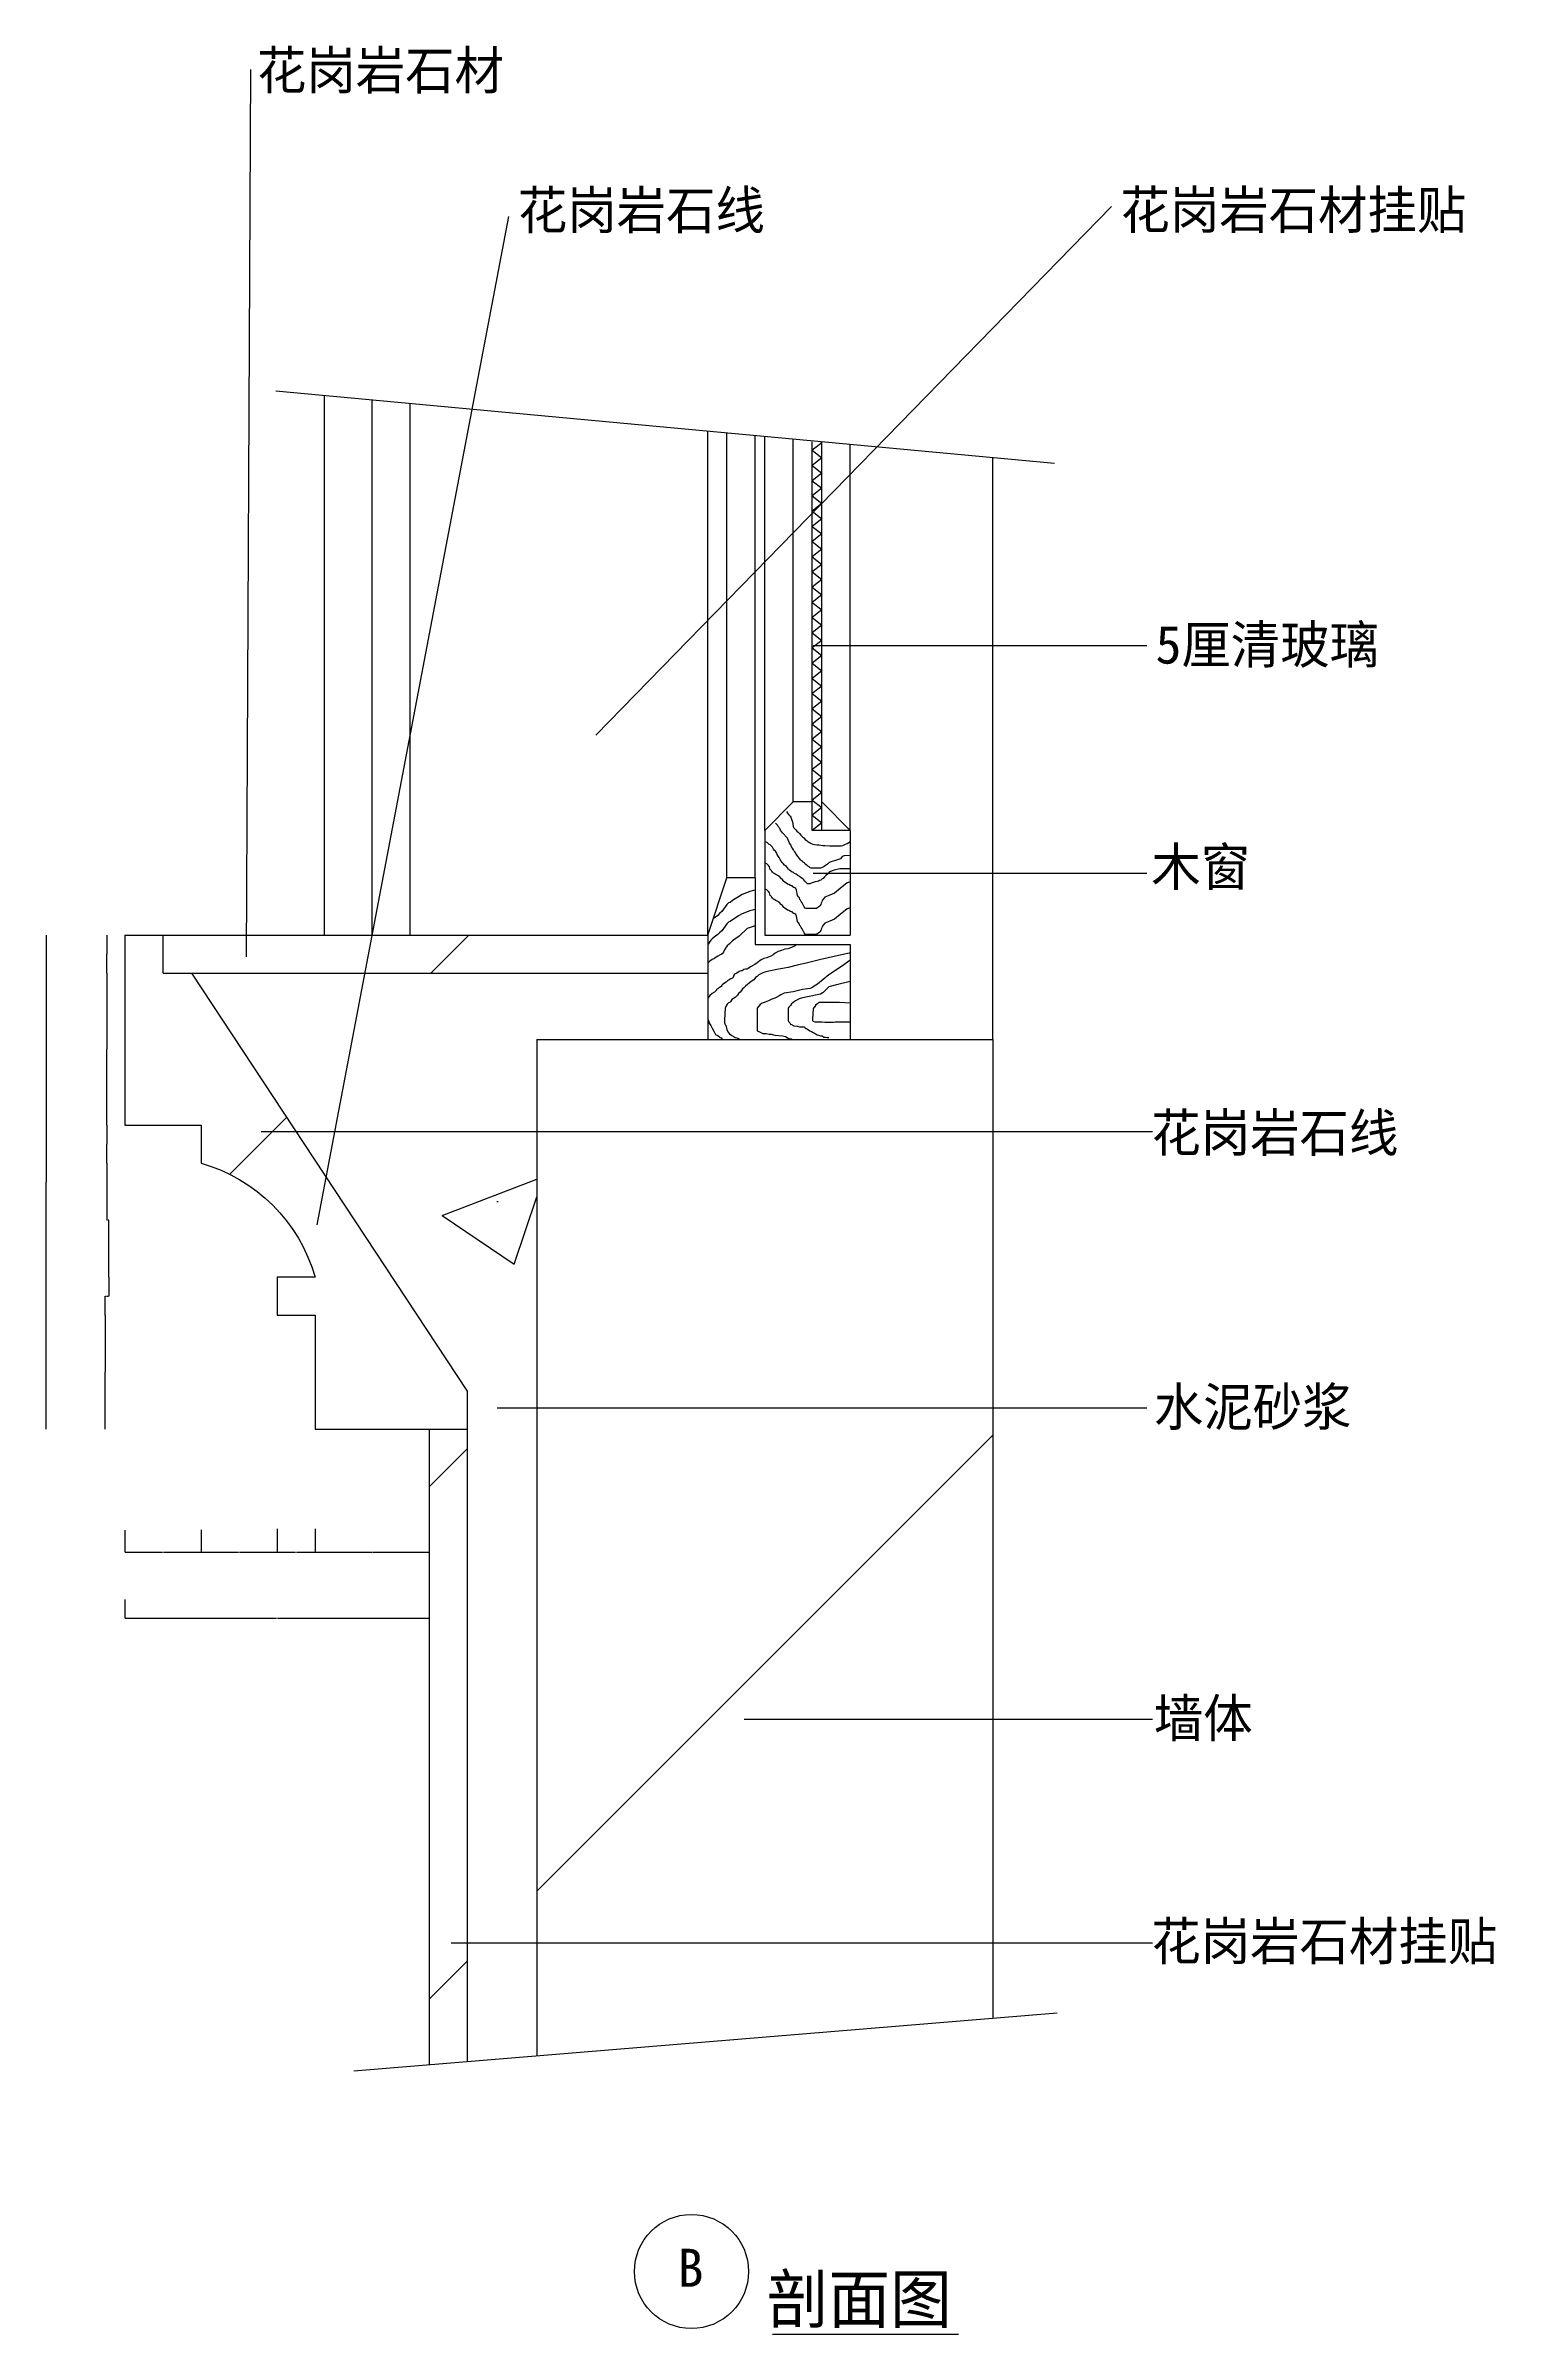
# Model space of a CAD drawing. Header units: metres. Extents: x 267 to 9003, y 394 to 11460.
# Drawn here: x 267 to 4081, y 394 to 6414 of the extents above; entities that cross this region are included whole.
import ezdxf

# ---------------------------------------------------------------- set-up
doc = ezdxf.new("R2010")
doc.units = ezdxf.units.M
for name, color, linetype in [('2', 2, 'Continuous'), ('3', 3, 'Continuous'), ('4', 4, 'Continuous'), ('7', 7, 'Continuous'), ('BH', 3, 'Continuous'), ('DIM', 3, 'Continuous'), ('TEXT', 3, 'Continuous')]:
    doc.layers.add(name, color=color, linetype=linetype)
doc.dimstyles.get("Standard").update_dxf_attribs({"dimtxt": 2.5, "dimasz": 2.5, "dimexe": 1.25, "dimexo": 0.625, "dimtad": 1, "dimcen": 2.5, "dimazin": 3, "dimtfac": 1, "dimtmove": 0, "dimatfit": 3})

# ---------------------------------------------------------------- blocks, each defined once
blk = doc.blocks.new('BH2')
at = {"layer": 'BH'}
blk.add_lwpolyline([(0, 32), (5, 28), (0, 24), (5, 20), (0, 16), (5, 12), (0, 8), (5, 4), (0, 0)], dxfattribs=at)
blk = doc.blocks.new('*D5')
for p, q in [((875.64, 2512.25), (875.64, 2451.25)), ((975.64, 2512.25), (975.64, 2451.25)), ((875.89, 2451.25), (924.64, 2451.25)), ((926.64, 2451.25), (975.39, 2451.25))]:
    blk.add_line(p, q)
at = {"layer": 'Defpoints'}
for p in [(875.64, 2512.25), (975.64, 2512.25), (875.64, 2451.25)]:
    blk.add_point(p, dxfattribs=at)
at = {"layer": 'DIM', "insert": (925.64, 2451.25), "char_height": 1, "attachment_point": 5}
blk.add_mtext('20', dxfattribs=at)
blk = doc.blocks.new('*D6')
for p, q in [((475.64, 2326.25), (475.64, 2277.46)), ((1275.64, 2326.25), (1275.64, 2277.46)), ((475.89, 2277.46), (874.14, 2277.46)), ((877.14, 2277.46), (1275.39, 2277.46))]:
    blk.add_line(p, q)
at = {"layer": 'Defpoints'}
for p in [(475.64, 2326.25), (1275.64, 2326.25), (475.64, 2277.46)]:
    blk.add_point(p, dxfattribs=at)
at = {"layer": 'DIM', "insert": (875.64, 2277.46), "char_height": 1, "attachment_point": 5}
blk.add_mtext('160', dxfattribs=at)
blk = doc.blocks.new('*D7')
for p, q in [((423.11, 3074.5), (423.11, 2924.5)), ((422.86, 2924.5), (422.61, 2924.5)), ((423.11, 2774.5), (423.11, 2924.5)), ((423.11, 2924.5), (423.11, 2924.5)), ((423.36, 2924.5), (423.61, 2924.5))]:
    blk.add_line(p, q)
at = {"layer": 'Defpoints'}
for p in [(423.11, 3074.5), (423.11, 2924.5), (423.11, 2774.5)]:
    blk.add_point(p, dxfattribs=at)
at = {"layer": 'DIM', "insert": (423.11, 2925.625), "char_height": 1, "attachment_point": 5}
blk.add_mtext('60', dxfattribs=at)
blk = doc.blocks.new('*D8')
for p, q in [((268.3, 4074.5), (268.3, 3424.5)), ((268.05, 3424.5), (267.8, 3424.5)), ((268.3, 2774.5), (268.3, 3424.5)), ((268.3, 3424.5), (268.3, 3424.5)), ((268.55, 3424.5), (268.8, 3424.5))]:
    blk.add_line(p, q)
at = {"layer": 'Defpoints'}
for p in [(268.3, 4074.5), (268.3, 3424.5), (268.3, 2774.5)]:
    blk.add_point(p, dxfattribs=at)
at = {"layer": 'DIM', "insert": (268.3, 3425.625), "char_height": 1, "attachment_point": 5}
blk.add_mtext('260', dxfattribs=at)
blk = doc.blocks.new('*D9')
for p, q in [((475.64, 2509.11), (475.64, 2451.25)), ((675.64, 2509.6), (675.64, 2451.25)), ((475.89, 2451.25), (574.64, 2451.25)), ((576.64, 2451.25), (675.39, 2451.25))]:
    blk.add_line(p, q)
at = {"layer": 'Defpoints'}
for p in [(475.64, 2509.11), (675.64, 2509.6), (475.64, 2451.25)]:
    blk.add_point(p, dxfattribs=at)
at = {"layer": 'DIM', "insert": (575.64, 2451.25), "char_height": 1, "attachment_point": 5}
blk.add_mtext('40', dxfattribs=at)
blk = doc.blocks.new('*D10')
for p, q in [((675.64, 2509.6), (675.64, 2451.25)), ((875.64, 2512.25), (875.64, 2451.25)), ((675.89, 2451.25), (774.64, 2451.25)), ((776.64, 2451.25), (875.39, 2451.25))]:
    blk.add_line(p, q)
at = {"layer": 'Defpoints'}
for p in [(675.64, 2509.6), (875.64, 2512.25), (675.64, 2451.25)]:
    blk.add_point(p, dxfattribs=at)
at = {"layer": 'DIM', "insert": (775.64, 2451.25), "char_height": 1, "attachment_point": 5}
blk.add_mtext('40', dxfattribs=at)
blk = doc.blocks.new('*D11')
for p, q in [((427.91, 3574.5), (427.91, 3524.5)), ((427.66, 3524.5), (427.41, 3524.5)), ((427.91, 3474.5), (427.91, 3524.5)), ((427.91, 3524.5), (427.91, 3524.5)), ((428.16, 3524.5), (428.41, 3524.5))]:
    blk.add_line(p, q)
at = {"layer": 'Defpoints'}
for p in [(427.91, 3574.5), (427.91, 3524.5), (427.91, 3474.5)]:
    blk.add_point(p, dxfattribs=at)
at = {"layer": 'DIM', "insert": (427.91, 3525.625), "char_height": 1, "attachment_point": 5}
blk.add_mtext('20', dxfattribs=at)
blk = doc.blocks.new('*D12')
for p, q in [((427.91, 3974.5), (427.91, 3774.5)), ((427.66, 3774.5), (427.41, 3774.5)), ((427.91, 3574.5), (427.91, 3774.5)), ((427.91, 3774.5), (427.91, 3774.5)), ((428.16, 3774.5), (428.41, 3774.5))]:
    blk.add_line(p, q)
at = {"layer": 'Defpoints'}
for p in [(427.91, 3974.5), (427.91, 3774.5), (427.91, 3574.5)]:
    blk.add_point(p, dxfattribs=at)
at = {"layer": 'DIM', "insert": (427.91, 3775.625), "char_height": 1, "attachment_point": 5}
blk.add_mtext('80', dxfattribs=at)
blk = doc.blocks.new('*D13')
for p, q in [((432.71, 3174.5), (432.71, 3124.5)), ((423.11, 3074.5), (423.11, 3124.5)), ((423.36, 3124.5), (426.91, 3124.5)), ((428.91, 3124.5), (432.46, 3124.5))]:
    blk.add_line(p, q)
at = {"layer": 'Defpoints'}
for p in [(432.71, 3174.5), (423.11, 3124.5), (423.11, 3074.5)]:
    blk.add_point(p, dxfattribs=at)
at = {"layer": 'DIM', "insert": (427.91, 3124.5), "char_height": 1, "attachment_point": 5}
blk.add_mtext('20', dxfattribs=at)
blk = doc.blocks.new('*D14')
for p, q in [((427.91, 3474.5), (427.91, 3324.5)), ((429.31, 3324.5), (427.66, 3324.5)), ((432.96, 3324.5), (431.31, 3324.5)), ((432.71, 3174.5), (432.71, 3324.5))]:
    blk.add_line(p, q)
at = {"layer": 'Defpoints'}
for p in [(427.91, 3474.5), (432.71, 3324.5), (432.71, 3174.5)]:
    blk.add_point(p, dxfattribs=at)
at = {"layer": 'DIM', "insert": (430.31, 3324.5), "char_height": 1, "attachment_point": 5}
blk.add_mtext('60', dxfattribs=at)
blk = doc.blocks.new('*D15')
for p, q in [((427.91, 4074.5), (427.91, 4024.5)), ((427.66, 4024.5), (427.41, 4024.5)), ((427.91, 3974.5), (427.91, 4024.5)), ((427.91, 4024.5), (427.91, 4024.5)), ((428.16, 4024.5), (428.41, 4024.5))]:
    blk.add_line(p, q)
at = {"layer": 'Defpoints'}
for p in [(427.91, 4074.5), (427.91, 4024.5), (427.91, 3974.5)]:
    blk.add_point(p, dxfattribs=at)
at = {"layer": 'DIM', "insert": (427.91, 4025.625), "char_height": 1, "attachment_point": 5}
blk.add_mtext('20', dxfattribs=at)
blk = doc.blocks.new('*D35')
for p, q in [((975.64, 2512.25), (975.64, 2451.25)), ((1275.64, 2496.6), (1275.64, 2451.25)), ((975.89, 2451.25), (1124.64, 2451.25)), ((1126.64, 2451.25), (1275.39, 2451.25))]:
    blk.add_line(p, q)
at = {"layer": 'Defpoints'}
for p in [(975.64, 2512.25), (1275.64, 2496.6), (975.64, 2451.25)]:
    blk.add_point(p, dxfattribs=at)
at = {"layer": 'DIM', "insert": (1125.64, 2451.25), "char_height": 1, "attachment_point": 5}
blk.add_mtext('60', dxfattribs=at)

msp = doc.modelspace()

# ---------------------------------------------------------------- hatches: boundary and pattern name
at = {"layer": 'BH'}
h = msp.add_hatch(dxfattribs=at)
h.set_pattern_fill('ANSI33', scale=300)
h.paths.add_polyline_path([(2008.97, 3974.5), (2008.97, 4074.5), (575.64, 4074.5), (575.64, 3974.5)])
h.paths.add_polyline_path([(650.64, 3974.5), (575.64, 3974.5), (575.64, 4074.5), (475.64, 4074.5), (475.64, 3574.5), (675.64, 3574.5), (675.64, 3474.5, -0.26), (975.64, 3174.5), (875.64, 3174.5), (875.64, 3074.5), (975.64, 3074.5), (975.64, 2774.5), (1375.64, 2774.5), (1375.64, 2874.5)])
h.paths.add_polyline_path([(1275.64, 1102.3), (1375.64, 1110.56), (1375.64, 2774.5), (1275.64, 2774.5)])
h = msp.add_hatch(dxfattribs=at)
h.set_pattern_fill('AR-CONC', scale=15)
h.paths.add_polyline_path([(1558.97, 3799.5), (2008.97, 3799.5), (2008.97, 3974.5), (650.64, 3974.5), (1375.64, 2874.5), (1375.64, 1110.56), (1558.97, 1125.7)])
h = msp.add_hatch(dxfattribs=at)
h.set_pattern_fill('ANSI31', scale=1500)
h.paths.add_polyline_path([(1558.97, 1125.7), (2758.97, 1224.83), (2758.97, 3799.5), (1558.97, 3799.5)])

# ---------------------------------------------------------------- linework, layer by layer
at = {"layer": '2'}
for p, q in [((1558.97, 3799.5), (1558.97, 1125.7)), ((1558.97, 3799.5), (2758.97, 3799.5)), ((2758.97, 3799.5), (2758.97, 1224.83))]:
    msp.add_line(p, q, dxfattribs=at)
at = {"layer": '3'}
for p, q in [((2921.26, 5314.38), (872.37, 5505.17)), ((2058.97, 4224.5), (2058.97, 5394.67)), ((2233.97, 4424.5), (2233.97, 5378.38)), ((2927.74, 1238.77), (1077.55, 1085.93))]:
    msp.add_line(p, q, dxfattribs=at)
at = {"layer": '4'}
for p, q in [((2758.97, 3799.5), (2758.97, 5329.49)), ((2233.97, 4424.5), (2158.97, 4349.5)), ((2283.97, 4424.5), (2233.97, 4424.5)), ((2308.97, 4424.5), (2383.97, 4349.5)), ((2158.97, 4349.5), (2158.97, 4074.5)), ((2383.97, 4349.5), (2283.97, 4349.5)), ((2383.97, 4349.5), (2383.97, 4074.5)), ((2008.97, 4074.5), (2058.97, 4224.5)), ((2133.97, 4224.5), (2058.97, 4224.5)), ((2133.97, 4224.5), (2133.97, 4049.5)), ((475.64, 4074.5), (2008.97, 4074.5)), ((575.64, 3974.5), (575.64, 4074.5)), ((2008.97, 4074.5), (2008.97, 3799.5)), ((2133.97, 4049.5), (2383.97, 4049.5)), ((2158.97, 4074.5), (2383.97, 4074.5)), ((2383.97, 4049.5), (2383.97, 3799.5)), ((575.64, 3974.5), (2008.97, 3974.5)), ((650.64, 3974.5), (1375.64, 2874.5)), ((1375.64, 2874.5), (1375.64, 1110.56)), ((1275.64, 2774.5), (1275.64, 1102.3))]:
    msp.add_line(p, q, dxfattribs=at)
msp.add_lwpolyline([(475.64, 4074.5), (475.64, 3574.5), (675.64, 3574.5), (675.64, 3474.5, -0.26), (975.64, 3174.5), (875.64, 3174.5), (875.64, 3074.5), (975.64, 3074.5), (975.64, 2774.5), (1375.64, 2774.5)], format="xyb", dxfattribs=at)
at = {"layer": '7'}
for p, q in [((1000.64, 4074.5), (1000.64, 5493.22)), ((1125.64, 4074.5), (1125.64, 5481.58)), ((1225.64, 4074.5), (1225.64, 5472.27)), ((2008.97, 4074.5), (2008.97, 5399.33)), ((2133.97, 4224.5), (2133.97, 5387.69)), ((2158.97, 4349.5), (2158.97, 5385.36)), ((2283.97, 4349.5), (2283.97, 5371.39)), ((2308.97, 4349.5), (2308.97, 5371.39)), ((2383.97, 4349.5), (2383.97, 5364.41))]:
    msp.add_line(p, q, dxfattribs=at)
at = {"layer": 'BH'}
for p, q in [((2215.72, 4399.66), (2218.43, 4395.13)), ((2218.43, 4395.13), (2221.15, 4391.49)), ((2189.43, 4366.08), (2186.71, 4368.81)), ((2192.15, 4363.36), (2189.43, 4366.08)), ((2193.96, 4359.73), (2192.15, 4363.36)), ((2195.78, 4357.92), (2193.96, 4359.73)), ((2196.68, 4356.1), (2195.78, 4357.92)), ((2198.49, 4354.29), (2196.68, 4356.1)), ((2200.31, 4350.65), (2198.49, 4354.29)), ((2203.03, 4347.02), (2200.31, 4350.65)), ((2205.75, 4343.39), (2203.03, 4347.02)), ((2218.43, 4328.87), (2205.75, 4343.39)), ((2221.15, 4391.49), (2223.87, 4388.77)), ((2223.87, 4388.77), (2225.69, 4386.96)), ((2225.69, 4386.96), (2227.5, 4384.23)), ((2227.5, 4384.23), (2228.4, 4381.51)), ((2228.4, 4381.51), (2230.22, 4376.97)), ((2230.22, 4376.97), (2232.03, 4372.44)), ((2232.03, 4372.44), (2233.84, 4359.73)), ((2233.84, 4359.73), (2235.65, 4356.1)), ((2235.65, 4356.1), (2238.37, 4353.38)), ((2238.37, 4353.38), (2240.19, 4351.56)), ((2240.19, 4351.56), (2242.91, 4347.93)), ((2242.91, 4347.93), (2246.53, 4345.21)), ((2246.53, 4345.21), (2250.16, 4341.58)), ((2250.16, 4341.58), (2253.78, 4337.04)), ((2253.78, 4337.04), (2257.41, 4333.41)), ((2164.96, 4317.98), (2160.43, 4319.8)), ((2170.4, 4312.54), (2164.96, 4317.98)), ((2173.12, 4311.63), (2170.4, 4312.54)), ((2175.84, 4308.91), (2173.12, 4311.63)), ((2179.46, 4305.28), (2175.84, 4308.91)), ((2182.18, 4300.74), (2179.46, 4305.28)), ((2183.99, 4298.02), (2182.18, 4300.74)), ((2185.81, 4296.2), (2183.99, 4298.02)), ((2188.53, 4292.57), (2185.81, 4296.2)), ((2190.34, 4289.85), (2188.53, 4292.57)), ((2191.24, 4286.22), (2190.34, 4289.85)), ((2193.96, 4281.68), (2191.24, 4286.22)), ((2196.68, 4278.05), (2193.96, 4281.68)), ((2199.4, 4273.51), (2196.68, 4278.05)), ((2223.87, 4316.17), (2218.43, 4328.87)), ((2227.5, 4311.63), (2223.87, 4316.17)), ((2229.31, 4306.18), (2227.5, 4311.63)), ((2232.03, 4302.55), (2229.31, 4306.18)), ((2234.75, 4298.92), (2232.03, 4302.55)), ((2236.56, 4295.29), (2234.75, 4298.92)), ((2238.37, 4293.48), (2236.56, 4295.29)), ((2242, 4286.22), (2238.37, 4293.48)), ((2245.62, 4280.77), (2242, 4286.22)), ((2247.44, 4278.96), (2245.62, 4280.77)), ((2249.25, 4276.24), (2247.44, 4278.96)), ((2251.06, 4275.33), (2249.25, 4276.24)), ((2252.88, 4272.61), (2251.06, 4275.33)), ((2257.41, 4333.41), (2261.94, 4329.78)), ((2261.94, 4329.78), (2265.56, 4326.15)), ((2265.56, 4326.15), (2268.28, 4323.43)), ((2268.28, 4323.43), (2270.1, 4322.52)), ((2270.1, 4322.52), (2271.91, 4320.71)), ((2271.91, 4320.71), (2274.63, 4318.89)), ((2274.63, 4318.89), (2278.25, 4317.08)), ((2278.25, 4317.08), (2280.97, 4315.26)), ((2280.97, 4315.26), (2285.5, 4313.44)), ((2285.5, 4313.44), (2290.04, 4312.54)), ((2290.04, 4312.54), (2295.47, 4311.63)), ((2295.47, 4311.63), (2300.91, 4311.63)), ((2300.91, 4311.63), (2306.35, 4310.72)), ((2306.35, 4310.72), (2311.79, 4309.81)), ((2311.79, 4309.81), (2317.23, 4309.81)), ((2317.23, 4309.81), (2329.91, 4308.91)), ((2329.91, 4308.91), (2359.82, 4308.91)), ((2358.01, 4275.33), (2345.32, 4270.79)), ((2362.54, 4280.77), (2358.01, 4275.33)), ((2359.82, 4308.91), (2364.35, 4309.81)), ((2367.98, 4282.59), (2362.54, 4280.77)), ((2364.35, 4309.81), (2367.98, 4311.63)), ((2367.98, 4311.63), (2371.61, 4313.44)), ((2382.48, 4283.5), (2367.98, 4282.59)), ((2371.61, 4313.44), (2375.23, 4315.26)), ((2375.23, 4315.26), (2379.76, 4317.98)), ((2379.76, 4317.98), (2382.48, 4319.8)), ((2382.48, 4319.8), (2383.97, 4321.29)), ((2383.97, 4283.5), (2382.48, 4283.5)), ((2164.05, 4261.71), (2161.33, 4262.62)), ((2168.59, 4257.18), (2164.05, 4261.71)), ((2171.3, 4253.55), (2168.59, 4257.18)), ((2172.21, 4249.92), (2171.3, 4253.55)), ((2173.12, 4247.19), (2172.21, 4249.92)), ((2174.93, 4246.29), (2173.12, 4247.19)), ((2175.84, 4244.47), (2174.93, 4246.29)), ((2177.65, 4242.66), (2175.84, 4244.47)), ((2179.46, 4239.93), (2177.65, 4242.66)), ((2182.18, 4237.21), (2179.46, 4239.93)), ((2183.99, 4236.3), (2182.18, 4237.21)), ((2187.62, 4233.58), (2183.99, 4236.3)), ((2191.24, 4231.76), (2187.62, 4233.58)), ((2194.87, 4229.95), (2191.24, 4231.76)), ((2196.68, 4229.04), (2194.87, 4229.95)), ((2203.03, 4222.69), (2196.68, 4229.04)), ((2201.21, 4270.79), (2199.4, 4273.51)), ((2202.12, 4268.97), (2201.21, 4270.79)), ((2204.84, 4265.34), (2202.12, 4268.97)), ((2205.75, 4220.87), (2203.03, 4222.69)), ((2207.56, 4262.62), (2204.84, 4265.34)), ((2209.37, 4215.43), (2205.75, 4220.87)), ((2211.18, 4258.08), (2207.56, 4262.62)), ((2212.09, 4213.61), (2209.37, 4215.43)), ((2215.72, 4254.45), (2211.18, 4258.08)), ((2218.43, 4250.82), (2215.72, 4254.45)), ((2221.15, 4248.1), (2218.43, 4250.82)), ((2223.87, 4245.38), (2221.15, 4248.1)), ((2227.5, 4242.66), (2223.87, 4245.38)), ((2231.12, 4239.93), (2227.5, 4242.66)), ((2234.75, 4239.03), (2231.12, 4239.93)), ((2237.47, 4236.3), (2234.75, 4239.03)), ((2241.09, 4234.49), (2237.47, 4236.3)), ((2245.62, 4230.86), (2241.09, 4234.49)), ((2249.25, 4229.04), (2245.62, 4230.86)), ((2251.06, 4227.23), (2249.25, 4229.04)), ((2253.78, 4225.41), (2251.06, 4227.23)), ((2255.59, 4269.88), (2252.88, 4272.61)), ((2257.41, 4223.6), (2253.78, 4225.41)), ((2258.31, 4268.07), (2255.59, 4269.88)), ((2260.13, 4221.78), (2257.41, 4223.6)), ((2261.03, 4265.34), (2258.31, 4268.07)), ((2261.94, 4219.97), (2260.13, 4221.78)), ((2263.75, 4264.44), (2261.03, 4265.34)), ((2264.66, 4216.34), (2261.94, 4219.97)), ((2265.56, 4260.81), (2263.75, 4264.44)), ((2267.38, 4212.71), (2264.66, 4216.34)), ((2269.19, 4258.08), (2265.56, 4260.81)), ((2271.91, 4255.36), (2269.19, 4258.08)), ((2275.53, 4253.55), (2271.91, 4255.36)), ((2278.25, 4250.82), (2275.53, 4253.55)), ((2280.97, 4249.92), (2278.25, 4250.82)), ((2305.44, 4249.92), (2280.97, 4249.92)), ((2291.85, 4214.52), (2286.41, 4212.71)), ((2296.38, 4215.43), (2291.85, 4214.52)), ((2300, 4216.34), (2296.38, 4215.43)), ((2302.72, 4218.15), (2300, 4216.34)), ((2306.35, 4219.06), (2302.72, 4218.15)), ((2308.16, 4250.82), (2305.44, 4249.92)), ((2309.07, 4221.78), (2306.35, 4219.06)), ((2311.79, 4252.64), (2308.16, 4250.82)), ((2312.69, 4223.6), (2309.07, 4221.78)), ((2315.41, 4254.45), (2311.79, 4252.64)), ((2316.32, 4227.23), (2312.69, 4223.6)), ((2319.04, 4257.18), (2315.41, 4254.45)), ((2319.94, 4230.86), (2316.32, 4227.23)), ((2323.57, 4260.81), (2319.04, 4257.18)), ((2324.48, 4235.4), (2319.94, 4230.86)), ((2327.2, 4264.44), (2323.57, 4260.81)), ((2329.01, 4240.84), (2324.48, 4235.4)), ((2332.63, 4267.16), (2327.2, 4264.44)), ((2341.7, 4245.38), (2329.01, 4240.84)), ((2345.32, 4270.79), (2332.63, 4267.16)), ((2356.2, 4249.01), (2341.7, 4245.38)), ((2383.97, 4249.01), (2356.2, 4249.01)), ((2383.97, 4213.99), (2375.23, 4211.8)), ((2058.89, 4154.48), (2054.43, 4148.53)), ((2063.34, 4158.94), (2058.89, 4154.48)), ((2067.79, 4160.42), (2063.34, 4158.94)), ((2073.73, 4164.88), (2067.79, 4160.42)), ((2081.15, 4169.34), (2073.73, 4164.88)), ((2090.05, 4175.28), (2081.15, 4169.34)), ((2098.96, 4181.23), (2090.05, 4175.28)), ((2119.73, 4188.66), (2098.96, 4181.23)), ((2133.97, 4192.73), (2119.73, 4188.66)), ((2164.05, 4193.32), (2161.33, 4194.23)), ((2168.59, 4188.78), (2164.05, 4193.32)), ((2171.3, 4185.15), (2168.59, 4188.78)), ((2172.21, 4181.52), (2171.3, 4185.15)), ((2173.12, 4178.8), (2172.21, 4181.52)), ((2174.93, 4177.89), (2173.12, 4178.8)), ((2175.84, 4176.08), (2174.93, 4177.89)), ((2177.65, 4174.26), (2175.84, 4176.08)), ((2179.46, 4171.54), (2177.65, 4174.26)), ((2182.18, 4168.82), (2179.46, 4171.54)), ((2183.99, 4167.91), (2182.18, 4168.82)), ((2187.62, 4165.19), (2183.99, 4167.91)), ((2191.24, 4163.37), (2187.62, 4165.19)), ((2194.87, 4161.56), (2191.24, 4163.37)), ((2196.68, 4160.65), (2194.87, 4161.56)), ((2203.03, 4154.3), (2196.68, 4160.65)), ((2205.75, 4152.48), (2203.03, 4154.3)), ((2214.81, 4210.89), (2212.09, 4213.61)), ((2218.43, 4208.17), (2214.81, 4210.89)), ((2222.06, 4207.26), (2218.43, 4208.17)), ((2226.59, 4204.54), (2222.06, 4207.26)), ((2231.12, 4203.63), (2226.59, 4204.54)), ((2232.94, 4200.91), (2231.12, 4203.63)), ((2235.65, 4199.09), (2232.94, 4200.91)), ((2238.37, 4198.19), (2235.65, 4199.09)), ((2240.19, 4197.28), (2238.37, 4198.19)), ((2242, 4192.74), (2240.19, 4197.28)), ((2244.72, 4178.22), (2242, 4192.74)), ((2247.44, 4174.59), (2244.72, 4178.22)), ((2250.16, 4171.87), (2247.44, 4174.59)), ((2251.06, 4168.24), (2250.16, 4171.87)), ((2252.88, 4166.42), (2251.06, 4168.24)), ((2254.69, 4162.79), (2252.88, 4166.42)), ((2257.41, 4159.16), (2254.69, 4162.79)), ((2262.84, 4148.27), (2257.41, 4159.16)), ((2271, 4209.08), (2267.38, 4212.71)), ((2277.35, 4209.08), (2271, 4209.08)), ((2280.97, 4210.89), (2277.35, 4209.08)), ((2286.41, 4212.71), (2280.97, 4210.89)), ((2306.35, 4154.62), (2303.63, 4150.99)), ((2307.26, 4158.25), (2306.35, 4154.62)), ((2309.07, 4161.88), (2307.26, 4158.25)), ((2309.97, 4165.51), (2309.07, 4161.88)), ((2312.69, 4169.14), (2309.97, 4165.51)), ((2317.23, 4173.68), (2312.69, 4169.14)), ((2329.91, 4179.13), (2317.23, 4173.68)), ((2342.6, 4184.57), (2329.91, 4179.13)), ((2357.1, 4197.28), (2342.6, 4184.57)), ((2375.23, 4211.8), (2357.1, 4197.28)), ((2029.2, 4121.78), (2023.1, 4116.9)), ((2035.14, 4126.24), (2029.2, 4121.78)), ((2039.59, 4130.7), (2035.14, 4126.24)), ((2045.53, 4136.65), (2039.59, 4130.7)), ((2054.43, 4148.53), (2045.53, 4136.65)), ((2054.43, 4097.79), (2045.53, 4085.9)), ((2058.89, 4103.74), (2054.43, 4097.79)), ((2063.34, 4108.19), (2058.89, 4103.74)), ((2067.79, 4109.68), (2063.34, 4108.19)), ((2073.73, 4114.14), (2067.79, 4109.68)), ((2081.15, 4118.6), (2073.73, 4114.14)), ((2090.05, 4124.54), (2081.15, 4118.6)), ((2098.96, 4130.49), (2090.05, 4124.54)), ((2119.73, 4137.92), (2098.96, 4130.49)), ((2133.97, 4098.62), (2112.31, 4091.85)), ((2133.97, 4141.99), (2119.73, 4137.92)), ((2209.37, 4147.04), (2205.75, 4152.48)), ((2212.09, 4145.22), (2209.37, 4147.04)), ((2214.81, 4142.5), (2212.09, 4145.22)), ((2218.43, 4139.78), (2214.81, 4142.5)), ((2222.06, 4138.87), (2218.43, 4139.78)), ((2226.59, 4136.15), (2222.06, 4138.87)), ((2231.12, 4135.24), (2226.59, 4136.15)), ((2232.94, 4132.52), (2231.12, 4135.24)), ((2235.65, 4130.7), (2232.94, 4132.52)), ((2238.37, 4129.79), (2235.65, 4130.7)), ((2240.19, 4128.89), (2238.37, 4129.79)), ((2242, 4124.35), (2240.19, 4128.89)), ((2244.72, 4109.83), (2242, 4124.35)), ((2247.44, 4106.2), (2244.72, 4109.83)), ((2250.16, 4103.47), (2247.44, 4106.2)), ((2251.06, 4099.84), (2250.16, 4103.47)), ((2252.88, 4098.03), (2251.06, 4099.84)), ((2254.69, 4094.4), (2252.88, 4098.03)), ((2257.41, 4090.77), (2254.69, 4094.4)), ((2265.56, 4145.55), (2262.84, 4148.27)), ((2267.38, 4144.64), (2265.56, 4145.55)), ((2294.57, 4144.64), (2267.38, 4144.64)), ((2298.19, 4146.45), (2294.57, 4144.64)), ((2300.91, 4148.27), (2298.19, 4146.45)), ((2303.63, 4150.99), (2300.91, 4148.27)), ((2309.07, 4093.49), (2307.26, 4089.86)), ((2309.97, 4097.12), (2309.07, 4093.49)), ((2312.69, 4100.75), (2309.97, 4097.12)), ((2317.23, 4105.29), (2312.69, 4100.75)), ((2329.91, 4110.73), (2317.23, 4105.29)), ((2342.6, 4116.18), (2329.91, 4110.73)), ((2357.1, 4128.89), (2342.6, 4116.18)), ((2375.23, 4143.41), (2357.1, 4128.89)), ((2383.97, 4145.59), (2375.23, 4143.41)), ((2009.91, 4050.24), (2008.97, 4049.3)), ((2011.39, 4053.21), (2009.91, 4050.24)), ((2012.88, 4053.21), (2011.39, 4053.21)), ((2017.33, 4060.64), (2012.88, 4054.69)), ((2012.88, 4054.69), (2012.88, 4053.21)), ((2021.78, 4065.1), (2017.33, 4060.64)), ((2029.2, 4071.04), (2021.78, 4065.1)), ((2035.14, 4075.5), (2029.2, 4071.04)), ((2039.59, 4079.96), (2035.14, 4075.5)), ((2045.53, 4085.9), (2039.59, 4079.96)), ((2052.95, 4035.37), (2049.98, 4029.43)), ((2055.92, 4039.83), (2052.95, 4035.37)), ((2060.37, 4045.78), (2055.92, 4039.83)), ((2066.31, 4051.72), (2060.37, 4045.78)), ((2073.73, 4059.15), (2066.31, 4051.72)), ((2082.63, 4065.1), (2073.73, 4059.15)), ((2091.54, 4071.04), (2082.63, 4065.1)), ((2112.31, 4091.85), (2091.54, 4071.04)), ((2202.85, 4033.89), (2193.94, 4030.92)), ((2211.75, 4036.86), (2202.85, 4033.89)), ((2219.17, 4038.35), (2211.75, 4036.86)), ((2225.11, 4039.83), (2219.17, 4038.35)), ((2231.04, 4042.81), (2225.11, 4039.83)), ((2238.46, 4045.78), (2231.04, 4042.81)), ((2243.11, 4049.5), (2238.46, 4045.78)), ((2262.84, 4079.88), (2257.41, 4090.77)), ((2265.56, 4077.15), (2262.84, 4079.88)), ((2267.38, 4076.25), (2265.56, 4077.15)), ((2294.57, 4076.25), (2267.38, 4076.25)), ((2298.19, 4078.06), (2294.57, 4076.25)), ((2300.91, 4079.88), (2298.19, 4078.06)), ((2303.63, 4082.6), (2300.91, 4079.88)), ((2306.35, 4086.23), (2303.63, 4082.6)), ((2307.26, 4089.86), (2306.35, 4086.23)), ((2009.91, 4001.19), (2008.97, 4000.26)), ((2014.36, 4005.65), (2009.91, 4001.19)), ((2020.3, 4010.11), (2014.36, 4005.65)), ((2026.23, 4013.08), (2020.3, 4010.11)), ((2030.69, 4016.06), (2026.23, 4013.08)), ((2035.14, 4019.03), (2030.69, 4016.06)), ((2041.08, 4022), (2035.14, 4019.03)), ((2044.04, 4023.49), (2041.08, 4022)), ((2047.01, 4024.97), (2044.04, 4023.49)), ((2049.98, 4029.43), (2047.01, 4024.97)), ((2085.6, 3974.44), (2079.66, 3971.47)), ((2091.54, 3978.9), (2085.6, 3974.44)), ((2095.99, 3980.39), (2091.54, 3978.9)), ((2098.96, 3980.39), (2095.99, 3980.39)), ((2103.41, 3983.36), (2098.96, 3980.39)), ((2107.86, 3984.85), (2103.41, 3983.36)), ((2112.31, 3984.85), (2107.86, 3984.85)), ((2115.28, 3986.33), (2112.31, 3984.85)), ((2121.22, 3990.79), (2115.28, 3986.33)), ((2133.09, 3996.74), (2121.22, 3990.79)), ((2139.03, 4001.19), (2133.09, 3996.74)), ((2142, 4004.17), (2139.03, 4001.19)), ((2146.45, 4007.14), (2142, 4004.17)), ((2152.38, 3974.44), (2143.48, 3969.99)), ((2150.9, 4010.11), (2146.45, 4007.14)), ((2156.84, 4013.08), (2150.9, 4010.11)), ((2161.29, 3977.42), (2152.38, 3974.44)), ((2164.26, 4014.57), (2156.84, 4013.08)), ((2190.97, 3983.36), (2161.29, 3977.42)), ((2170.19, 4017.54), (2164.26, 4014.57)), ((2174.65, 4019.03), (2170.19, 4017.54)), ((2180.58, 4022), (2174.65, 4019.03)), ((2186.52, 4026.46), (2180.58, 4022)), ((2193.94, 4030.92), (2186.52, 4026.46)), ((2220.65, 3989.31), (2190.97, 3983.36)), ((2244.4, 3995.25), (2220.65, 3989.31)), ((2271.11, 4001.19), (2244.4, 3995.25)), ((2306.73, 4010.11), (2271.11, 4001.19)), ((2345.32, 4019.03), (2306.73, 4010.11)), ((2363.13, 3993.17), (2327.51, 3969.39)), ((2380.94, 4026.46), (2345.32, 4019.03)), ((2383.97, 4008.35), (2363.13, 3993.17)), ((2383.97, 4027.11), (2380.94, 4026.46)), ((2014.36, 3915), (2009.91, 3909.06)), ((2020.3, 3920.94), (2014.36, 3915)), ((2026.23, 3923.92), (2020.3, 3920.94)), ((2029.2, 3926.89), (2026.23, 3923.92)), ((2032.17, 3929.86), (2029.2, 3926.89)), ((2035.14, 3932.83), (2032.17, 3931.35)), ((2032.17, 3931.35), (2032.17, 3929.86)), ((2038.11, 3935.81), (2035.14, 3932.83)), ((2041.08, 3937.29), (2038.11, 3935.81)), ((2044.04, 3938.78), (2041.08, 3937.29)), ((2045.53, 3941.75), (2044.04, 3938.78)), ((2047.01, 3943.24), (2045.53, 3941.75)), ((2052.95, 3947.69), (2047.01, 3943.24)), ((2057.4, 3950.67), (2052.95, 3947.69)), ((2061.85, 3955.12), (2057.4, 3950.67)), ((2064.82, 3956.61), (2061.85, 3955.12)), ((2069.27, 3959.58), (2064.82, 3956.61)), ((2073.73, 3961.07), (2069.27, 3959.58)), ((2075.21, 3962.56), (2073.73, 3961.07)), ((2076.69, 3965.53), (2075.21, 3962.56)), ((2079.66, 3971.47), (2076.69, 3967.01)), ((2076.69, 3967.01), (2076.69, 3965.53)), ((2087.08, 3916.49), (2081.15, 3910.54)), ((2090.05, 3920.94), (2087.08, 3916.49)), ((2094.5, 3923.92), (2090.05, 3920.94)), ((2097.47, 3928.37), (2094.5, 3923.92)), ((2100.44, 3932.83), (2097.47, 3928.37)), ((2103.41, 3935.81), (2100.44, 3932.83)), ((2107.86, 3940.26), (2103.41, 3935.81)), ((2122.7, 3952.15), (2107.86, 3940.26)), ((2130.12, 3956.61), (2122.7, 3952.15)), ((2134.58, 3962.56), (2130.12, 3956.61)), ((2139.03, 3965.53), (2134.58, 3962.56)), ((2143.48, 3969.99), (2139.03, 3965.53)), ((2196.91, 3914.41), (2190.97, 3911.43)), ((2201.36, 3917.38), (2196.91, 3914.41)), ((2210.27, 3921.84), (2201.36, 3917.38)), ((2234.01, 3924.81), (2210.27, 3921.84)), ((2257.76, 3930.75), (2234.01, 3924.81)), ((2275.57, 3912.92), (2254.79, 3908.46)), ((2278.54, 3933.73), (2257.76, 3930.75)), ((2296.34, 3917.38), (2275.57, 3912.92)), ((2282.99, 3935.21), (2278.54, 3933.73)), ((2288.92, 3939.67), (2282.99, 3935.21)), ((2297.83, 3945.61), (2288.92, 3939.67)), ((2305.25, 3918.86), (2296.34, 3917.38)), ((2327.51, 3969.39), (2297.83, 3945.61)), ((2312.67, 3923.32), (2305.25, 3918.86)), ((2318.61, 3929.27), (2312.67, 3923.32)), ((2327.51, 3938.18), (2318.61, 3929.27)), ((2351.26, 3944.13), (2327.51, 3938.18)), ((2383.97, 3952.32), (2351.26, 3944.13)), ((2009.91, 3909.06), (2008.97, 3907.18)), ((2054.43, 3882.31), (2052.95, 3851.36)), ((2057.4, 3888.25), (2054.43, 3882.31)), ((2060.37, 3892.71), (2057.4, 3888.25)), ((2063.34, 3895.68), (2060.37, 3892.71)), ((2066.31, 3897.17), (2063.34, 3895.68)), ((2069.27, 3898.65), (2066.31, 3897.17)), ((2072.24, 3904.6), (2069.27, 3900.14)), ((2069.27, 3900.14), (2069.27, 3898.65)), ((2081.15, 3910.54), (2072.24, 3904.6)), ((2142, 3886.17), (2139.03, 3881.71)), ((2139.03, 3881.71), (2139.03, 3822.53)), ((2143.48, 3887.66), (2142, 3886.17)), ((2146.45, 3892.11), (2143.48, 3887.66)), ((2152.38, 3895.09), (2146.45, 3892.11)), ((2159.81, 3898.06), (2152.38, 3895.09)), ((2168.71, 3901.03), (2159.81, 3898.06)), ((2177.62, 3905.49), (2168.71, 3901.03)), ((2185.04, 3908.46), (2177.62, 3905.49)), ((2190.97, 3911.43), (2185.04, 3908.46)), ((2222.14, 3884.68), (2220.65, 3881.71)), ((2220.65, 3881.71), (2220.65, 3849.28)), ((2226.59, 3889.14), (2222.14, 3884.68)), ((2229.56, 3893.6), (2226.59, 3889.14)), ((2234.01, 3896.57), (2229.56, 3893.6)), ((2236.98, 3899.54), (2234.01, 3896.57)), ((2239.95, 3901.03), (2236.98, 3899.54)), ((2247.37, 3905.49), (2239.95, 3901.03)), ((2254.79, 3908.46), (2247.37, 3905.49)), ((2285.96, 3880.23), (2284.47, 3853.74)), ((2284.47, 3853.74), (2284.47, 3849.28)), ((2287.44, 3881.71), (2285.96, 3880.23)), ((2288.92, 3884.68), (2287.44, 3881.71)), ((2290.41, 3884.68), (2288.92, 3884.68)), ((2293.38, 3890.63), (2290.41, 3886.17)), ((2290.41, 3886.17), (2290.41, 3884.68)), ((2297.83, 3893.6), (2293.38, 3890.63)), ((2302.28, 3896.57), (2297.83, 3893.6)), ((2355.71, 3896.57), (2302.28, 3896.57)), ((2382.42, 3895.09), (2355.71, 3896.57)), ((2383.97, 3894.98), (2382.42, 3895.09)), ((2008.97, 3851.75), (2011.39, 3846.9)), ((2011.39, 3846.9), (2012.88, 3842.44)), ((2012.88, 3842.44), (2017.33, 3836.5)), ((2017.33, 3836.5), (2020.3, 3829.07)), ((2020.3, 3829.07), (2024.75, 3821.64)), ((2024.75, 3821.64), (2029.2, 3812.72)), ((2029.2, 3812.72), (2035.14, 3809.75)), ((2035.14, 3809.75), (2041.08, 3805.29)), ((2041.08, 3805.29), (2044.04, 3803.81)), ((2044.04, 3803.81), (2047.01, 3800.83)), ((2047.01, 3800.83), (2051, 3799.5)), ((2052.95, 3851.36), (2052.95, 3843.93)), ((2052.95, 3843.93), (2054.43, 3839.47)), ((2054.43, 3839.47), (2055.92, 3837.99)), ((2055.92, 3837.99), (2057.4, 3833.53)), ((2057.4, 3833.53), (2058.89, 3826.1)), ((2058.89, 3826.1), (2061.85, 3820.15)), ((2061.85, 3820.15), (2066.31, 3814.21)), ((2066.31, 3814.21), (2072.24, 3809.75)), ((2072.24, 3809.75), (2078.18, 3806.78)), ((2078.18, 3806.78), (2081.15, 3805.29)), ((2081.15, 3805.29), (2085.6, 3803.81)), ((2085.6, 3803.81), (2090.05, 3802.32)), ((2090.05, 3802.32), (2093.8, 3799.5)), ((2139.03, 3822.53), (2144.96, 3819.56)), ((2144.96, 3819.56), (2153.87, 3815.1)), ((2153.87, 3815.1), (2162.77, 3815.1)), ((2162.77, 3815.1), (2170.19, 3813.61)), ((2170.19, 3813.61), (2176.13, 3813.61)), ((2176.13, 3813.61), (2185.04, 3810.64)), ((2185.04, 3810.64), (2205.81, 3809.16)), ((2205.81, 3809.16), (2213.23, 3807.67)), ((2213.23, 3807.67), (2220.65, 3803.21)), ((2220.65, 3849.28), (2222.14, 3846.31)), ((2220.65, 3803.21), (2228.08, 3801.73)), ((2222.14, 3846.31), (2225.11, 3843.34)), ((2225.11, 3843.34), (2226.59, 3840.36)), ((2226.59, 3840.36), (2229.56, 3838.88)), ((2228.08, 3801.73), (2232.52, 3799.5)), ((2229.56, 3838.88), (2235.5, 3835.91)), ((2235.5, 3835.91), (2244.4, 3834.42)), ((2244.4, 3834.42), (2250.34, 3832.93)), ((2250.34, 3832.93), (2262.21, 3832.93)), ((2262.21, 3832.93), (2265.18, 3829.96)), ((2265.18, 3829.96), (2268.15, 3828.48)), ((2268.15, 3828.48), (2271.11, 3826.99)), ((2271.11, 3826.99), (2277.05, 3822.53)), ((2277.05, 3822.53), (2281.5, 3821.04)), ((2281.5, 3821.04), (2285.96, 3818.07)), ((2284.47, 3849.28), (2285.96, 3847.79)), ((2285.96, 3847.79), (2290.41, 3846.31)), ((2285.96, 3818.07), (2291.89, 3815.1)), ((2290.41, 3846.31), (2309.7, 3846.31)), ((2291.89, 3815.1), (2296.34, 3812.13)), ((2296.34, 3812.13), (2300.8, 3810.64)), ((2300.8, 3810.64), (2305.25, 3809.16)), ((2305.25, 3809.16), (2309.7, 3809.16)), ((2309.7, 3846.31), (2317.12, 3844.82)), ((2309.7, 3809.16), (2314.15, 3806.18)), ((2314.15, 3806.18), (2318.61, 3806.18)), ((2317.12, 3844.82), (2339.38, 3844.82)), ((2318.61, 3806.18), (2323.06, 3804.7)), ((2323.06, 3804.7), (2327.51, 3804.7)), ((2339.38, 3844.82), (2343.84, 3846.31)), ((2343.84, 3846.31), (2383.97, 3846.31))]:
    msp.add_line(p, q, dxfattribs=at)
msp.add_lwpolyline([(2306.61, 5371.39), (2308.97, 5369.5), (2283.97, 5349.5), (2308.97, 5329.5), (2283.97, 5309.5)], dxfattribs=at)
at = {"layer": 'TEXT'}
msp.add_line((2179.02, 393.88), (2668.82, 393.88), dxfattribs=at)
msp.add_circle((1966.06, 558.89), 150, dxfattribs=at)

# ---------------------------------------------------------------- block references
at = {"layer": '3', "xscale": 5, "yscale": 5, "zscale": 5}
for p in [(2283.97, 5149.5), (2283.97, 4989.5), (2283.97, 4829.5), (2283.97, 4669.5), (2283.97, 4509.5), (2283.97, 4349.5)]:
    msp.add_blockref('BH2', p, dxfattribs=at)

# ---------------------------------------------------------------- texts
at = {"layer": 'TEXT'}
for s, height, p in [('花岗岩石材', 100, (822.7, 6298.94)), ('花岗岩石线', 100, (1509.18, 5931.34)), ('花岗岩石材挂贴', 100, (3094.63, 5932.17)), ('5厘清玻璃', 100, (3187.07, 4788.46)), ('木窗', 100, (3175.92, 4203.76)), ('花岗岩石线', 100, (3175.92, 3504.45)), ('水泥砂浆', 100, (3182.63, 2783.43)), ('墙体', 100, (3182.63, 1964.47)), ('花岗岩石材挂贴', 100, (3175.92, 1377.84)), ('B', 100, (1929.48, 518.67)), ('剖面图', 125, (2163.69, 423.77))]:
    msp.add_text(s, height=height, dxfattribs=at).set_placement(p)

# ---------------------------------------------------------------- dimensions: what is measured, and where the dimension line sits
at = {"layer": 'DIM'}
for base, p1, p2, text, picture, middle in [((268.3, 3424.5), (268.3, 2774.5), (268.3, 4074.5), '260', '*D8', (268.3, 3425.625)), ((427.91, 4024.5), (427.91, 3974.5), (427.91, 4074.5), '20', '*D15', (427.91, 4025.625)), ((427.91, 3774.5), (427.91, 3574.5), (427.91, 3974.5), '80', '*D12', (427.91, 3775.625)), ((427.91, 3524.5), (427.91, 3474.5), (427.91, 3574.5), '20', '*D11', (427.91, 3525.625)), ((432.71, 3324.5), (432.71, 3174.5), (427.91, 3474.5), '60', '*D14', (430.31, 3324.5)), ((423.11, 3124.5), (423.11, 3074.5), (432.71, 3174.5), '20', '*D13', (427.91, 3124.5)), ((423.11, 2924.5), (423.11, 2774.5), (423.11, 3074.5), '60', '*D7', (423.11, 2925.625)), ((475.64, 2451.25), (475.64, 2509.11), (675.64, 2509.6), '40', '*D9', (575.64, 2451.25)), ((675.64, 2451.25), (675.64, 2509.6), (875.64, 2512.25), '40', '*D10', (775.64, 2451.25)), ((875.64, 2451.25), (875.64, 2512.25), (975.64, 2512.25), '20', '*D5', (925.64, 2451.25)), ((975.64, 2451.25), (975.64, 2512.25), (1275.64, 2496.6), '60', '*D35', (1125.64, 2451.25)), ((475.64, 2277.46), (475.64, 2326.25), (1275.64, 2326.25), '160', '*D6', (875.64, 2277.46))]:
    dim = msp.add_linear_dim(base=base, p1=p1, p2=p2, text=text, dimstyle='Standard', dxfattribs=at)
    dim.commit()
    dim.dimension.update_dxf_attribs({"geometry": picture, "text_midpoint": middle})

# ---------------------------------------------------------------- leaders
for points in [[(795.71, 4017.33), (807.09, 6351.66)], [(981.3, 3312.15), (1485.3, 5964.45)], [(1714.31, 4600.39), (3070.72, 5990.85)], [(2286.37, 4835.89), (3163.65, 4835.89)], [(2286.37, 4237.19), (3163.65, 4237.19)], [(834.31, 3557.45), (3178.77, 3557.45)], [(1454.46, 2830.65), (3163.65, 2830.65)], [(2104.86, 2011.99), (3178.77, 2011.99)], [(1333.46, 1423.38), (3178.77, 1423.38)]]:
    msp.add_leader(points, dimstyle='Standard', dxfattribs=at)

doc.saveas('drawing.dxf')
